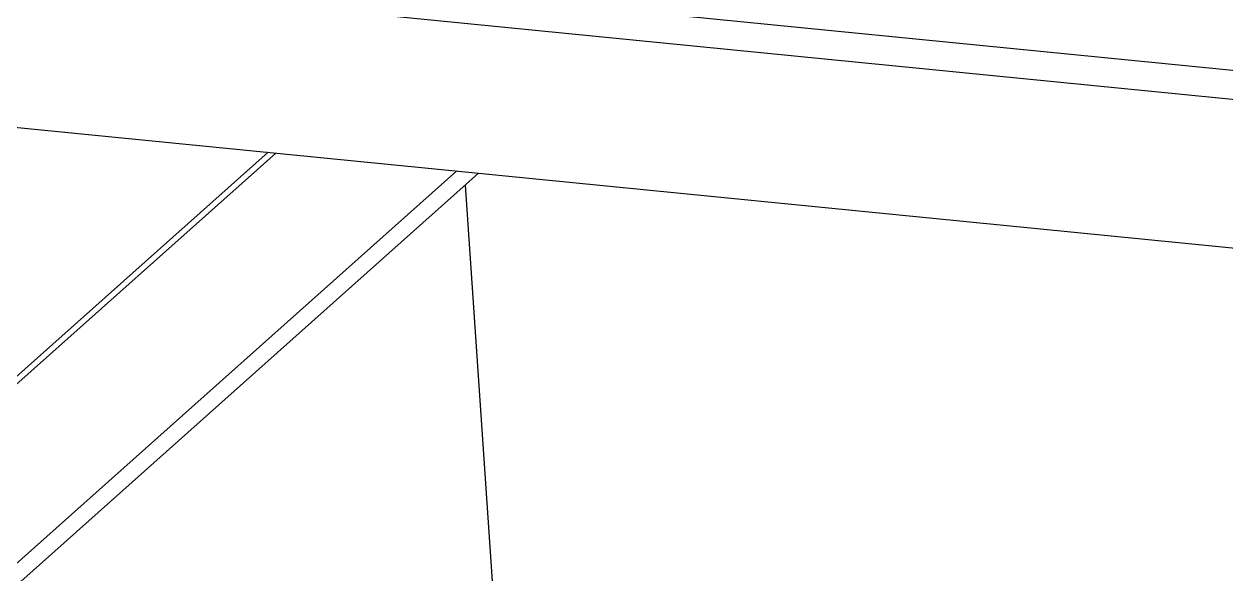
# Model space of a CAD drawing. Extents: x -425 to 6552, y -3049 to 3105.
# Drawn here: x -148.93 to -120.87, y -1783.53 to -1770.69 of the extents above; entities that cross this region are included whole.
import ezdxf

# ---------------------------------------------------------------- set-up
doc = ezdxf.new("R2010")
doc.units = 0
doc.layers.get('0').update_dxf_attribs({"linetype": 'CONTINUOUS'})

msp = doc.modelspace()

# ---------------------------------------------------------------- linework, layer by layer
at = {"color": 7, "linetype": 'CONTINUOUS'}
for p, q in [((-151.374, -1768.723), (-106.299, -1773.192)), ((-151.546, -1769.383), (-106.471, -1773.852)), ((-150.915, -1772.92), (-106.621, -1777.312)), ((-143.234, -1773.682), (-154.98, -1784.152)), ((-154.671, -1784.058), (-143.052, -1773.7)), ((-138.829, -1774.118), (-150.278, -1784.325)), ((-138.318, -1774.169), (-150.246, -1784.802)), ((-138.634, -1774.451), (-137.831, -1786.134))]:
    msp.add_line(p, q, dxfattribs=at)

doc.saveas('drawing.dxf')
